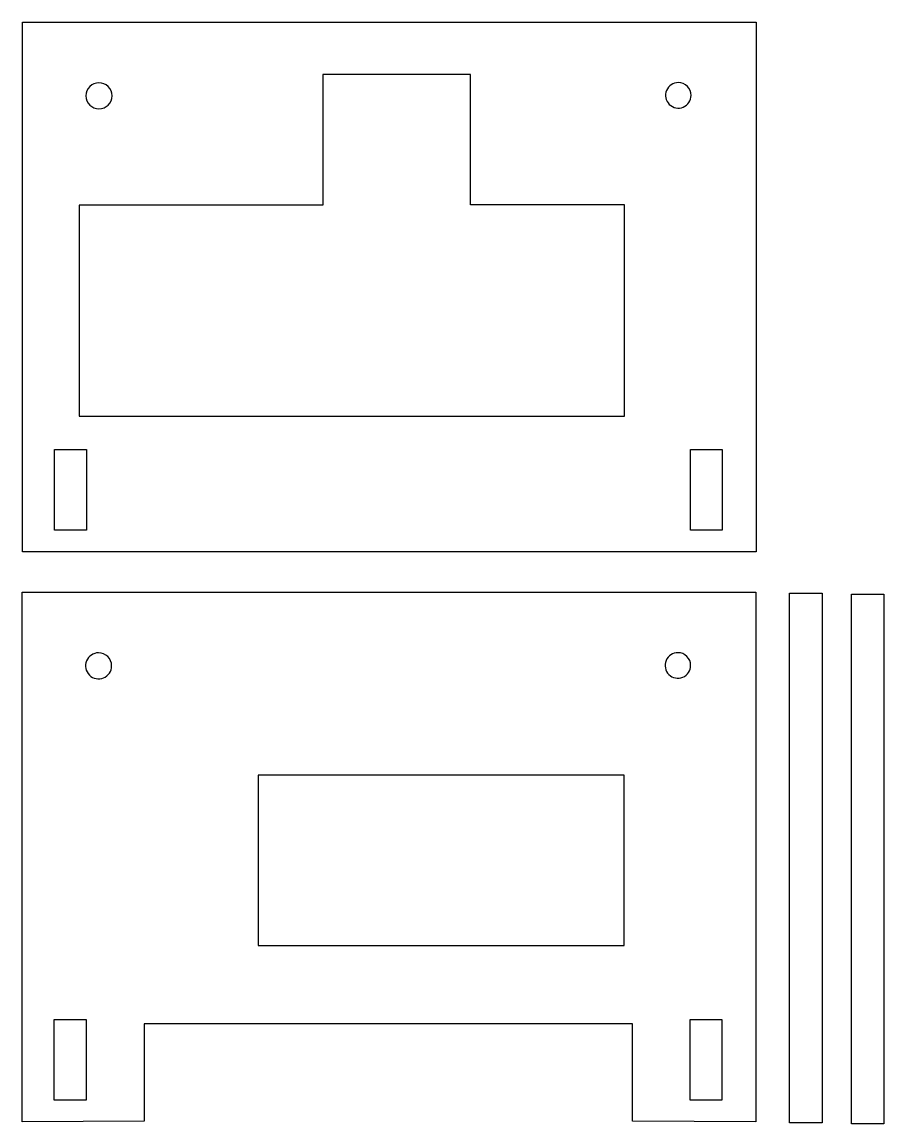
# Model space of a CAD drawing. Extents: x 10 to 116, y 152 to 287.
import ezdxf

# ---------------------------------------------------------------- set-up
doc = ezdxf.new("R2010")
doc.units = 0
doc.layers.add('Calque_1', color=7, linetype='CONTINUOUS')

msp = doc.modelspace()

# ---------------------------------------------------------------- linework, layer by layer
at = {"layer": 'Calque_1', "color": 7}
for points in [[(10.1, 286.9), (100.1, 286.9), (100.1, 221.9), (10.1, 221.9)], [(17.050794, 264.449169), (17.048494, 238.548647), (83.951523, 238.548646), (83.951523, 264.452169), (65.050003, 264.452169), (65.050003, 280.451692), (46.949207, 280.449392), (46.949207, 264.449169)], [(19.49, 279.45)], [(90.559998, 279.464213)], [(14.043478, 234.45652), (17.956522, 234.45652), (17.956522, 224.543477), (14.043478, 224.543477)], [(92.04348, 234.45652), (95.956524, 234.45652), (95.956524, 224.543476), (92.04348, 224.543476)], [(25.045383, 152.04538), (10.05, 151.95), (10.05, 216.949999), (100.05, 216.949999), (100.05, 151.95), (84.95462, 152.0454), (84.95462, 163.95462), (25.045383, 163.95462)], [(104.21012, 216.8134), (108.21012, 216.8134), (108.21012, 151.8134), (104.21012, 151.8134)], [(111.78706, 216.686859), (115.78706, 216.686859), (115.78706, 151.686859), (111.78706, 151.686859)], [(19.439995, 209.500002)], [(90.509995, 209.51421)], [(39, 194.49917), (39, 173.599), (83.901522, 173.599), (83.901522, 194.50217)], [(13.993478, 164.50653), (17.906522, 164.50653), (17.906522, 154.593486), (13.993478, 154.593486)], [(91.993469, 164.50653), (95.906513, 164.50653), (95.906513, 154.593485), (91.993469, 154.593485)]]:
    msp.add_lwpolyline(points, close=True, dxfattribs=at)
for points in [[(19.49, 279.45), (18.606344, 279.45), (17.89, 278.733656), (17.89, 277.85)], [(20.621371, 278.981371), (20.321313, 279.281429), (19.914346, 279.45), (19.49, 279.45)], [(21.09, 277.85), (21.09, 278.274346), (20.921429, 278.681313), (20.621371, 278.981371)], [(90.559998, 279.464213), (89.927333, 279.464213), (89.356964, 279.083105), (89.114853, 278.498599)], [(91.666064, 279.006066), (91.372717, 279.299413), (90.974853, 279.464213), (90.559998, 279.464213)], [(92.124211, 277.9), (92.124211, 278.314855), (91.959411, 278.712719), (91.666064, 279.006066)], [(17.89, 277.85), (17.89, 276.966344), (18.606344, 276.25), (19.49, 276.25)], [(19.49, 276.25), (20.373656, 276.25), (21.09, 276.966344), (21.09, 277.85)], [(89.114853, 278.498599), (88.872743, 277.914092), (89.00657, 277.241296), (89.453932, 276.793934)], [(91.158597, 276.454855), (91.743103, 276.696966), (92.124211, 277.267335), (92.124211, 277.9)], [(89.453932, 276.793934), (89.901294, 276.346572), (90.57409, 276.212745), (91.158597, 276.454855)], [(17.961788, 208.512295), (17.714138, 207.914416), (17.851027, 207.226228), (18.308624, 206.768631)], [(19.439995, 209.500002), (18.792855, 209.500002), (18.209437, 209.110175), (17.961788, 208.512295)], [(20.571366, 209.031373), (20.271308, 209.331431), (19.864341, 209.500002), (19.439995, 209.500002)], [(21.039995, 207.900002), (21.039995, 208.324348), (20.871424, 208.731315), (20.571366, 209.031373)], [(89.06485, 208.548596), (88.82274, 207.964089), (88.956567, 207.291293), (89.403929, 206.843931)], [(90.509995, 209.51421), (89.87733, 209.51421), (89.306961, 209.133102), (89.06485, 208.548596)], [(91.616061, 209.056063), (91.322714, 209.34941), (90.92485, 209.51421), (90.509995, 209.51421)], [(92.074208, 207.949997), (92.074208, 208.364852), (91.909408, 208.762716), (91.616061, 209.056063)], [(20.052288, 206.421795), (20.650168, 206.669444), (21.039995, 207.252862), (21.039995, 207.900002)], [(91.108594, 206.504852), (91.6931, 206.746963), (92.074208, 207.317332), (92.074208, 207.949997)], [(18.308624, 206.768631), (18.766221, 206.311034), (19.454409, 206.174145), (20.052288, 206.421795)], [(89.403929, 206.843931), (89.851291, 206.396569), (90.524087, 206.262742), (91.108594, 206.504852)]]:
    msp.add_open_spline(points, degree=3, dxfattribs=at)

doc.saveas('drawing.dxf')
